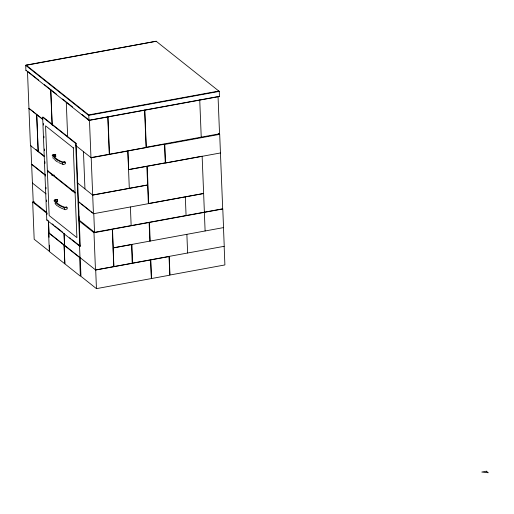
<?xml version="1.0" encoding="UTF-8"?>
<svg xmlns="http://www.w3.org/2000/svg" width="514" height="514" viewBox="0 0 514 514"><rect width="100%" height="100%" fill="white"/><g stroke="black" fill="none" stroke-linecap="round" stroke-linejoin="round"><path stroke-width="0.77" d="M62.997 162.283L63.01 162.109A33.905 11.873 -2.3 0 1 53.983 154.958L53.848 155.202M64.809 207.457L64.828 207.29A33.905 11.873 -2.3 0 1 55.795 200.132L55.724 200.248M88.755 114.911L88.98 120.437L219.048 96.581L219.439 96.33L219.247 91.389L218.823 91.055L88.755 114.911L26.098 65.111L25.7 65.362L25.899 70.302L26.317 70.636M65.092 162.09C61.802 160.863 61.532 166.51 65.162 163.825A0.938 0.328 79.6 0 0 65.445 163.208A0.938 0.328 79.6 0 0 65.092 162.09L63.01 162.109M66.904 207.264C63.614 206.037 63.344 211.684 66.974 208.999A0.938 0.328 79.6 0 0 67.257 208.382A0.938 0.328 79.6 0 0 66.904 207.264L64.828 207.29M26.098 65.111L156.166 41.255L219.247 91.389L88.601 115.348L25.7 65.362L156.166 41.255M42.656 117.198L43.118 117.108L76.13 143.348L80.261 246.187L79.798 246.27L46.787 220.037L42.656 117.198L75.667 143.432L76.13 143.348M88.8 120.295L219.439 96.33M73.296 147.897L76.901 237.616L49.158 215.572L45.553 125.853L73.296 147.897L73.759 147.814M52.621 156.288L52.171 155.498L52.563 154.855L55.718 154.637A1.728 0.61 79.6 0 0 55.801 156.385L54.099 156.699M53.983 154.958L55.718 154.637M75.719 145.488L91.19 157.785L127.806 151.065L129.303 188.297M78.905 216.137L79.06 220.011L94.531 232.309L222.691 208.806L219.696 134.347L164.776 144.421L165.521 163.034L220.442 152.96M51.798 175.505L54.15 175.068M52.556 175.698L54.111 175.409M128.551 169.684L146.863 166.324L147.608 184.937L92.687 195.012L91.19 157.785M71.999 190.88L73.56 190.598M49.646 251.552L34.175 239.254L32.684 202.028L34.207 201.745M54.645 201.597C52.627 200.203 56.026 199.143 57.163 199.522L57.529 199.811A1.728 0.61 79.6 0 0 57.619 201.559L56.482 201.771M55.801 200.132L57.529 199.811M77.216 182.714L92.693 195.121L147.614 185.046L148.36 203.666M46.787 220.037L47.249 219.953M203.628 193.444L148.707 203.518L147.21 166.292L202.131 156.217L204.379 212.16M78.584 201.931L93.439 213.734L203.634 193.547M93.978 232.726L112.29 229.366L113.787 266.593L95.475 269.953L93.978 232.726L79.13 220.917M64.102 233.652L64.571 245.287L95.7 270.023L150.621 259.949L151.367 278.562L96.446 288.637L80.974 276.339L80.229 257.726M62.753 162.52L60.973 161.871A34.804 12.188 -2.3 0 1 53.212 155.716L52.993 154.778M62.824 164.255L61.044 163.606A34.804 12.188 -2.3 0 1 58.654 162.546M64.565 207.695L62.785 207.046A34.804 12.188 -2.3 0 1 55.024 200.89L54.805 199.952M64.635 209.429L62.856 208.78A34.804 12.188 -2.3 0 1 57.639 205.947M218.456 133.364L219.696 134.347M38.762 80.184L27.473 71.208L30.435 145.533L44.165 156.449M44.41 84.669L56.36 94.062M62.547 98.977L66.261 101.926L67.662 136.782M66.891 102.427L72.532 106.912M81.944 114.391L89.468 120.372L90.965 157.599L109.27 154.245L107.779 117.012M25.899 70.302L88.98 120.437M28.938 108.306L42.668 119.222M28.97 108.435L42.771 119.402M55.801 156.385L55.422 156.083A0.938 0.328 79.6 0 1 55.255 155.806M35.819 149.388L37.059 150.371M38.293 151.36L44.48 156.275M47.346 170.417L75.089 192.467M47.365 171.001L75.108 193.052M45.232 174.888L31.617 164.069L30.866 145.456M78.931 201.893L80.171 202.876M81.411 203.859L90.072 210.746M91.312 211.729L92.546 212.712M45.245 175.223L31.63 164.403L33.217 201.706L46.228 212.044M57.234 201.257L57.619 201.559M32.376 183.016L46.093 193.919M32.684 202.028L46.915 213.336M52.229 223.911L53.475 224.901M54.722 225.89L62.817 232.328M69.673 237.77L70.913 238.766M72.159 239.755L80.261 246.187M57.093 205.754L55.062 203.615M53.25 158.44L52.762 157.554M223.487 227.676L224.239 246.29L132.702 263.078L131.95 244.465M218.045 96.568L219.542 133.794L146.31 147.222L144.813 109.996M224.149 246.328L224.901 264.941L169.973 275.016L169.228 256.402M204.366 212.366L205.112 230.979M199.74 99.922L201.231 137.154M185.323 196.907L186.074 215.52M186.878 234.39L187.623 253.004M150.191 241.053L149.445 222.44L222.787 208.986L223.532 227.599L113.247 247.832L112.502 229.212L149.118 222.498L149.863 241.111M144.607 110.259L146.105 147.486L109.488 154.206L107.991 116.974M130.402 206.981L131.147 225.595M93.786 213.696L94.531 232.309M92.693 195.121L93.439 213.734M95.7 270.023L96.446 288.637M83.454 151.636L84.951 188.863M78.379 202.953L78.751 212.256M75.667 143.432L79.798 246.27M79.529 245.776L80.004 257.655M64.012 233.581L64.481 245.21L49.01 232.913L48.541 221.283M50.79 89.635L52.222 125.275M50.68 89.654L52.081 124.504M47.802 170.333L47.866 171.92M48.406 220.66L49.074 237.295M49.395 245.21L49.614 250.755M43.375 123.488L43.439 125.082M43.883 136.242L43.947 137.842M44.397 149.002L44.461 150.596M44.911 161.756L44.975 163.349M45.425 174.509L45.489 176.103M45.932 187.269L45.997 188.863M46.446 200.023L46.511 201.617M46.96 212.777L47.025 214.37M36.719 114.493L38.216 151.72M36.674 114.455L38.171 151.681M64.725 161.801A1.728 0.61 79.6 0 1 64.79 162.116M57.607 161.981A34.804 12.188 -2.3 0 1 55.088 160.143M54.465 159.488A34.804 12.188 -2.3 0 1 53.957 158.826M53.777 155.935A1.439 1.144 58.4 0 1 53.841 155.202M55.139 154.457A0.938 0.328 79.6 0 1 55.351 154.348M66.537 206.975A1.728 0.61 79.6 0 1 66.672 207.926M55.377 203.319A34.804 12.188 -2.3 0 1 55.094 202.625M56.951 199.631A0.938 0.328 79.6 0 1 57.163 199.522M164.525 144.222L127.909 150.936L128.661 169.549L165.277 162.835L164.525 144.222M131.456 244.6L113.144 247.96L113.896 266.573L132.201 263.219L131.456 244.6M169.035 256.57L150.73 259.93L151.476 278.543L169.787 275.183L169.035 256.57M486.36 471.203L481.766 472.045L488.3 472.745L486.36 471.203M64.064 245.197L48.592 232.9L49.338 251.519L64.809 263.81L64.064 245.197M79.625 257.565L64.154 245.274L64.899 263.888L80.37 276.185L79.625 257.565"/></g></svg>
